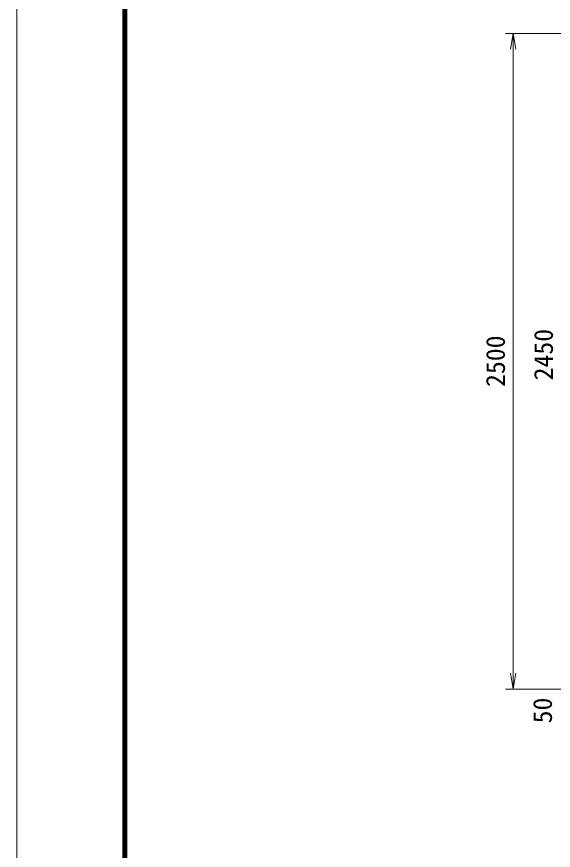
# Model space of a CAD drawing. Units: millimetres, scale not verified. Extents: x -6300 to 6300, y -4455 to 4455.
# Drawn here: x -6300 to -4254, y -1771 to 1408 of the extents above; entities that cross this region are included whole.
import ezdxf
from ezdxf.enums import TextEntityAlignment as Align

# ---------------------------------------------------------------- set-up
doc = ezdxf.new("R2010")
doc.units = ezdxf.units.MM
doc.header["$LTSCALE"] = 30
for name, color, linetype, lineweight in [('0-1_D-TTL', 7, 'Continuous', 9), ('0-9_D-STR-DIM', 7, 'Continuous', 9), ('0-A_0', 7, 'Continuous', 9)]:
    doc.layers.add(name, color=color, linetype=linetype, lineweight=lineweight)
doc.styles.add('ＭＳ ゴシック', font='')
doc.styles.get('ＭＳ ゴシック').set_extended_font_data('MS Gothic')

# ---------------------------------------------------------------- blocks, each defined once
blk = doc.blocks.new('_Open')
at = {"layer": '0-A_0'}
blk.add_line((-30, 5), (0, 0), dxfattribs=at)
blk.add_lwpolyline([(-30, -5), (0, 0), (-30, 0)], dxfattribs=at)

msp = doc.modelspace()

# ---------------------------------------------------------------- linework, layer by layer
at = {"layer": '0-1_D-TTL', "color": 2, "lineweight": 18}
msp.add_lwpolyline([(-6299.95, 4455), (6300.05, 4455), (6300.05, -4455), (-6299.95, -4455)], close=True, dxfattribs=at)
at = {"layer": '0-1_D-TTL'}
for points in [[(-5894.95, 4125), (5895.05, 4125), (5895.05, -4125), (-5894.95, -4125)], [(-5891.2, 4121.25), (5891.3, 4121.25), (5891.3, -4121.25), (-5891.2, -4121.25)], [(-5887.45, 4117.5), (5887.55, 4117.5), (5887.55, -4117.5), (-5887.45, -4117.5)], [(-5883.7, 4113.75), (5883.8, 4113.75), (5883.8, -4113.75), (-5883.7, -4113.75)], [(-5879.95, 4110), (5880.05, 4110), (5880.05, -4110), (-5879.95, -4110)]]:
    msp.add_lwpolyline(points, close=True, dxfattribs=at)
at = {"layer": '0-9_D-STR-DIM'}
for p, q in [((-3913.31, 1343.84), (-4437.16, 1343.84)), ((-4407.16, 1283.84), (-4407.16, -1096.16)), ((-3713.31, -1156.16), (-4437.16, -1156.16))]:
    msp.add_line(p, q, dxfattribs=at)

# ---------------------------------------------------------------- block references
at = {"layer": '0-9_D-STR-DIM', "xscale": 2, "yscale": 2}
for p, rotation in [((-4407.16, 1343.84), 90), ((-4407.16, -1156.16), 270)]:
    msp.add_blockref('_Open', p, dxfattribs=dict(at, rotation=rotation))

# ---------------------------------------------------------------- texts
at = {"layer": '0-9_D-STR-DIM', "style": 'ＭＳ ゴシック'}
for s, p in [('2450', (-4234.31, 20.96)), ('2500', (-4417.28, -4.04)), ('50', (-4238.01, -1286.97))]:
    msp.add_text(s, height=72.14, rotation=90, dxfattribs=at).set_placement(p, align=Align.BOTTOM_LEFT)

doc.saveas('drawing.dxf')
